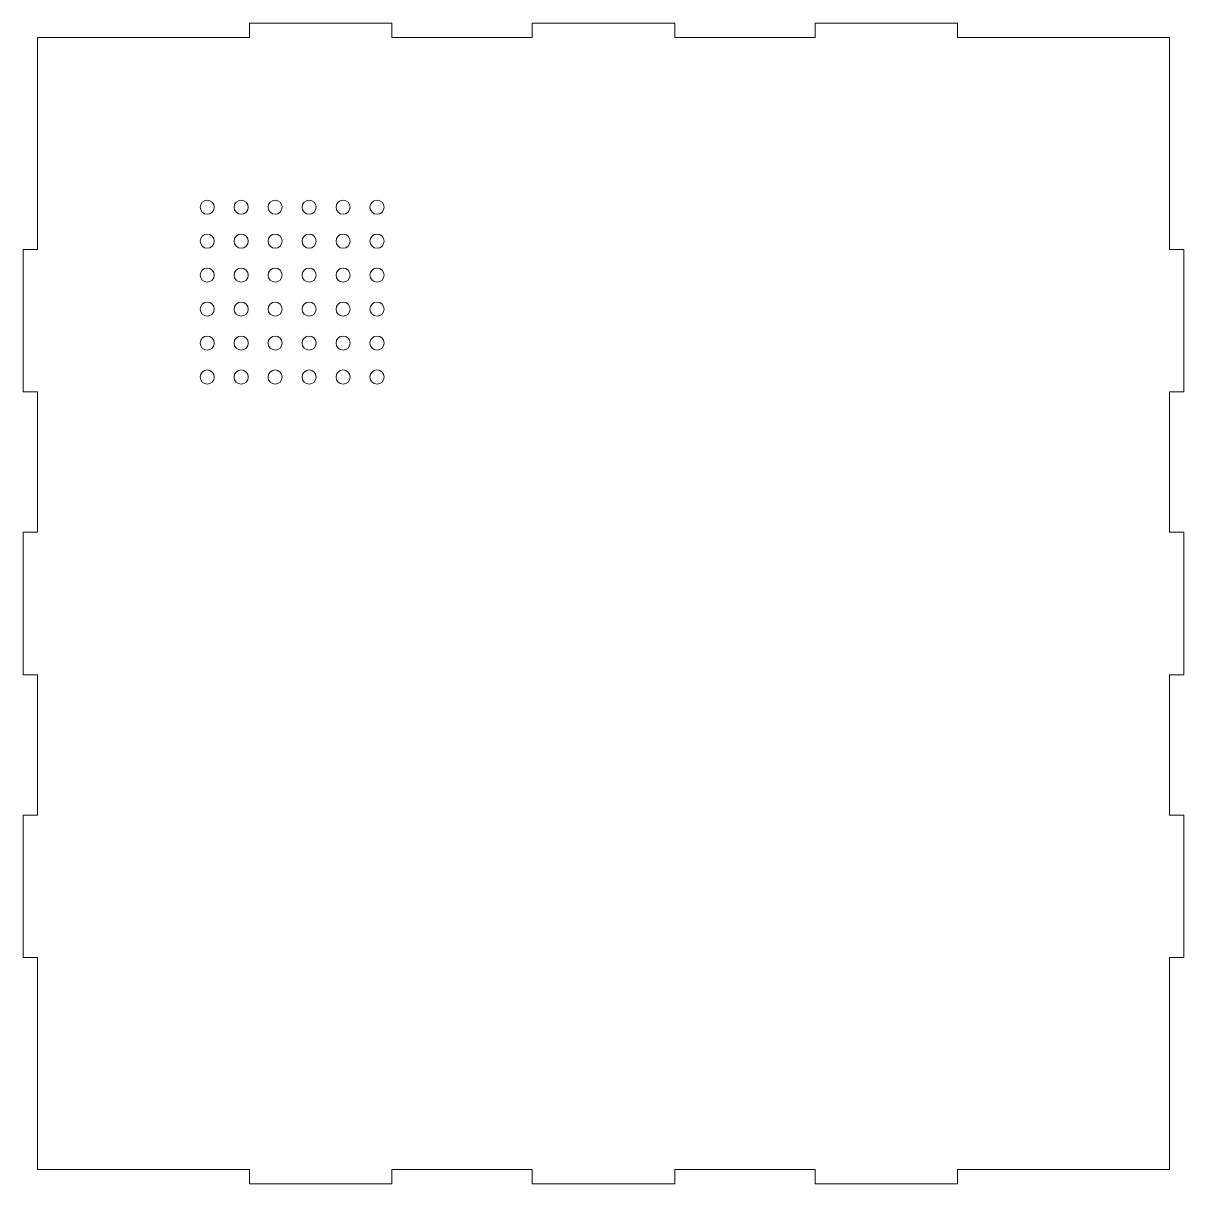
# Model space of a CAD drawing. Header units: millimetres. Extents: x 0 to 410, y 0 to 410.
import ezdxf

# ---------------------------------------------------------------- set-up
doc = ezdxf.new("R2010")
doc.units = ezdxf.units.MM

msp = doc.modelspace()

# ---------------------------------------------------------------- linework, layer by layer
at = {"color": 7, "linetype": 'Continuous', "lineweight": 15}
for p, q in [((79.95, 405), (79.95, 410)), ((79.95, 410), (130.25, 410)), ((130.25, 410), (130.25, 405)), ((179.85, 405), (179.85, 410)), ((179.85, 410), (230.15, 410)), ((230.15, 410), (230.15, 405)), ((279.75, 405), (279.75, 410)), ((279.75, 410), (330.05, 410)), ((330.05, 410), (330.05, 405)), ((5, 330.05), (5, 405)), ((5, 405), (79.95, 405)), ((130.25, 405), (179.85, 405)), ((230.15, 405), (279.75, 405)), ((330.05, 405), (405, 405)), ((405, 330.05), (405, 405)), ((0, 279.75), (0, 330.05)), ((0, 330.05), (5, 330.05)), ((410, 330.05), (405, 330.05)), ((410, 279.75), (410, 330.05)), ((5, 279.75), (0, 279.75)), ((5, 230.15), (5, 279.75)), ((405, 279.75), (410, 279.75)), ((405, 230.15), (405, 279.75)), ((0, 179.85), (0, 230.15)), ((0, 230.15), (5, 230.15)), ((410, 230.15), (405, 230.15)), ((410, 179.85), (410, 230.15)), ((5, 179.85), (0, 179.85)), ((5, 130.25), (5, 179.85)), ((405, 179.85), (410, 179.85)), ((405, 130.25), (405, 179.85)), ((0, 79.95), (0, 130.25)), ((0, 130.25), (5, 130.25)), ((410, 130.25), (405, 130.25)), ((410, 79.95), (410, 130.25)), ((5, 79.95), (0, 79.95)), ((5, 5), (5, 79.95)), ((405, 79.95), (410, 79.95)), ((405, 5), (405, 79.95)), ((5, 5), (79.95, 5)), ((79.95, 5), (79.95, 0)), ((130.25, 5), (179.85, 5)), ((130.25, 0), (130.25, 5)), ((179.85, 5), (179.85, 0)), ((230.15, 5), (279.75, 5)), ((230.15, 0), (230.15, 5)), ((279.75, 5), (279.75, 0)), ((330.05, 0), (330.05, 5)), ((330.05, 5), (405, 5)), ((79.95, 0), (130.25, 0)), ((179.85, 0), (230.15, 0)), ((279.75, 0), (330.05, 0))]:
    msp.add_line(p, q, dxfattribs=at)
for centre in [(65, 345), (77, 345), (89, 345), (101, 345), (113, 345), (125, 345), (65, 333), (77, 333), (89, 333), (101, 333), (113, 333), (125, 333), (65, 321), (77, 321), (89, 321), (101, 321), (113, 321), (125, 321), (65, 309), (77, 309), (89, 309), (101, 309), (113, 309), (125, 309), (65, 297), (77, 297), (89, 297), (101, 297), (113, 297), (125, 297), (65, 285), (77, 285), (89, 285), (101, 285), (113, 285), (125, 285)]:
    msp.add_circle(centre, 2.5, dxfattribs=at)

doc.saveas('drawing.dxf')
